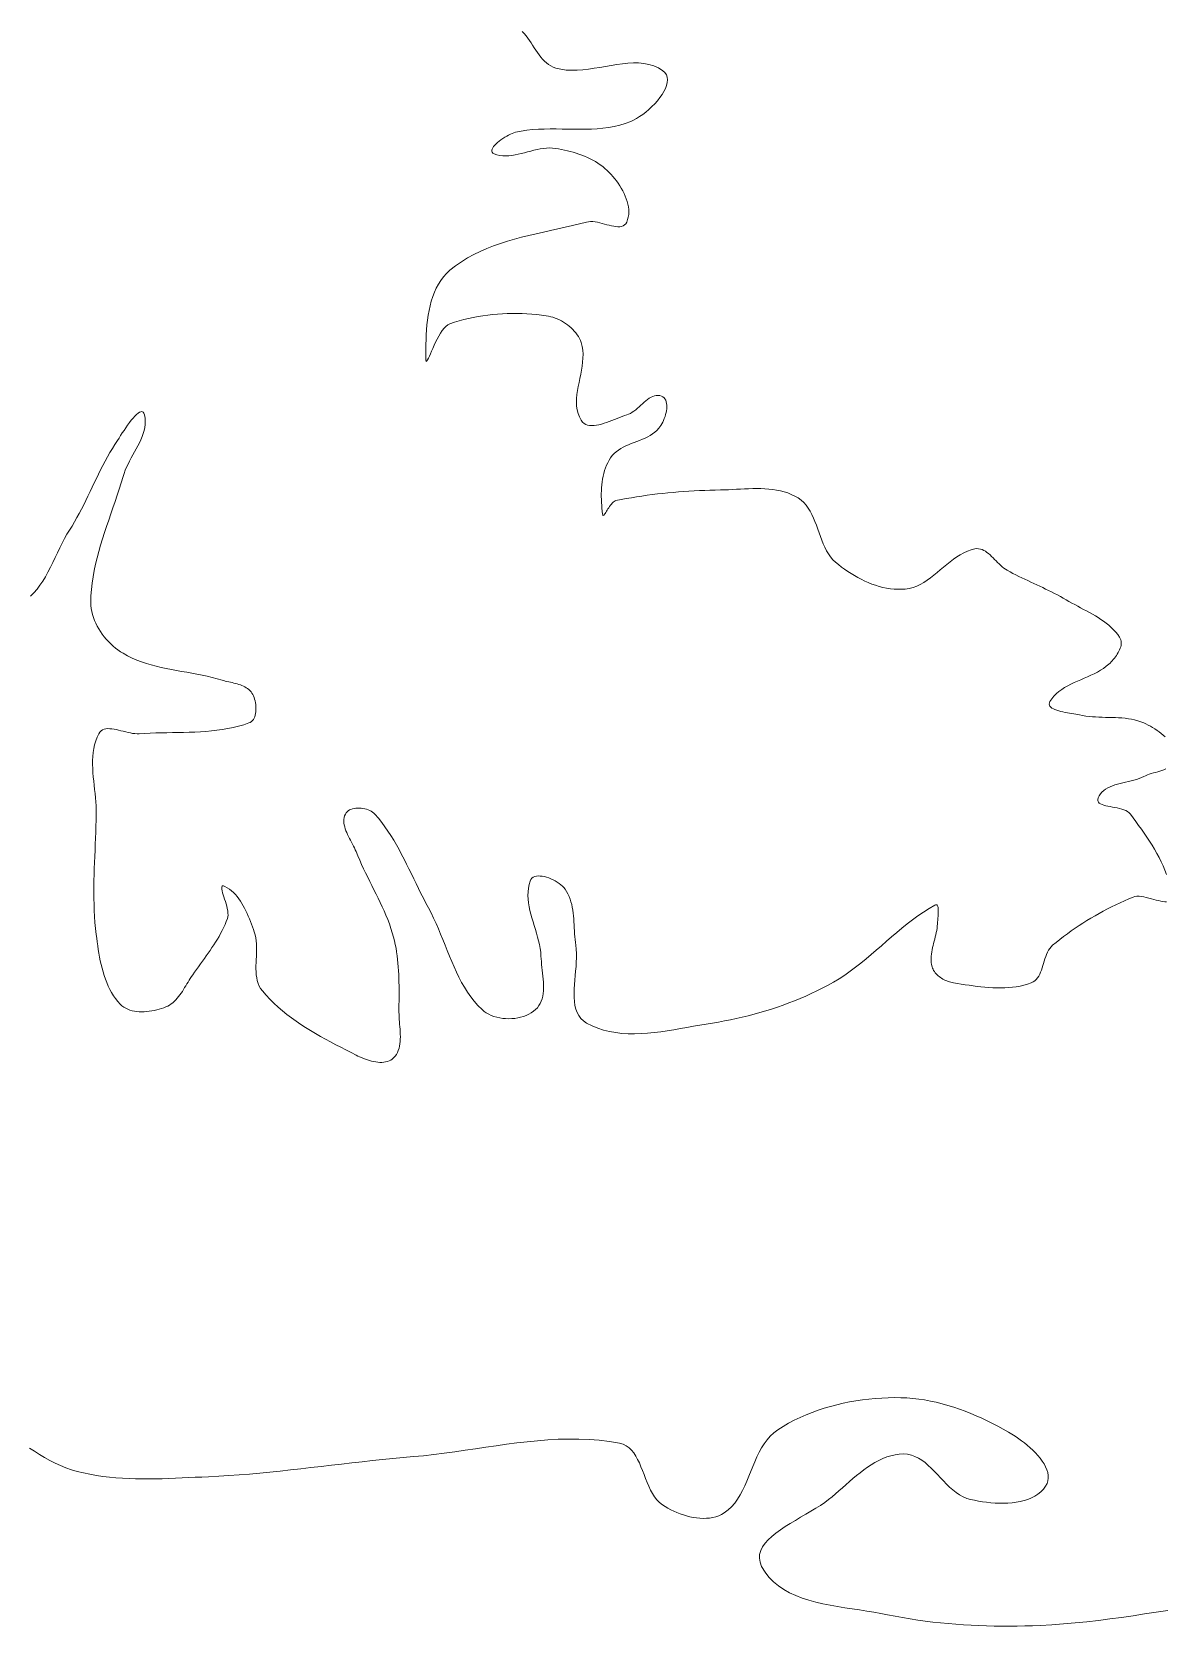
# Model space of a CAD drawing. Header units: inches. Extents: x -12 to 23, y -13.2 to 21.7.
# Drawn here: x 8.93 to 12.5, y -13.19 to -8.15 of the extents above; entities that cross this region are included whole.
import ezdxf

# ---------------------------------------------------------------- set-up
doc = ezdxf.new("R2010")
doc.units = ezdxf.units.IN
doc.header["$MEASUREMENT"] = 0
doc.layers.get('0').update_dxf_attribs({"lineweight": 0})

msp = doc.modelspace()

# ---------------------------------------------------------------- linework, layer by layer
at = {"color": 7, "linetype": 'Continuous', "lineweight": 0, "flags": 128}
for points in [[(12.5053, -10.3796), (12.4992, -10.3741), (12.4929, -10.3688), (12.4863, -10.3637), (12.4795, -10.359), (12.4726, -10.3544), (12.4655, -10.3501), (12.4585, -10.3461), (12.4514, -10.3424), (12.4444, -10.3389), (12.4375, -10.3357), (12.4281, -10.3319), (12.4185, -10.3287), (12.4087, -10.326), (12.3989, -10.3239), (12.3889, -10.3222), (12.3788, -10.3209), (12.3686, -10.3199), (12.3583, -10.3192), (12.348, -10.3187), (12.3376, -10.3183), (12.3272, -10.3181), (12.3168, -10.3179), (12.3064, -10.3176), (12.296, -10.3173), (12.2856, -10.3168), (12.2753, -10.3162), (12.265, -10.3152), (12.2548, -10.314), (12.2447, -10.3124), (12.2346, -10.3104), (12.2293, -10.3092), (12.2235, -10.3081), (12.2172, -10.307), (12.2106, -10.3059), (12.2037, -10.3047), (12.1967, -10.3034), (12.1896, -10.3021), (12.1826, -10.3007), (12.1758, -10.2991), (12.1693, -10.2974), (12.1631, -10.2956), (12.1574, -10.2935), (12.1523, -10.2913), (12.1479, -10.2888), (12.1443, -10.2861), (12.1416, -10.2831), (12.1398, -10.2798), (12.1392, -10.2762), (12.1398, -10.2723), (12.1416, -10.2681), (12.1476, -10.259), (12.1543, -10.2507), (12.1618, -10.2431), (12.1699, -10.2361), (12.1786, -10.2298), (12.1878, -10.2239), (12.1975, -10.2184), (12.2075, -10.2133), (12.2177, -10.2084), (12.2282, -10.2038), (12.2388, -10.1992), (12.2494, -10.1946), (12.2601, -10.19), (12.2706, -10.1853), (12.281, -10.1803), (12.2911, -10.1751), (12.3009, -10.1695), (12.3103, -10.1635), (12.3192, -10.1569), (12.3276, -10.1497), (12.331, -10.1465), (12.3344, -10.1431), (12.3379, -10.1394), (12.3413, -10.1355), (12.3447, -10.1314), (12.3479, -10.1272), (12.3511, -10.1228), (12.354, -10.1184), (12.3567, -10.1138), (12.3592, -10.1092), (12.3614, -10.1046), (12.3632, -10.0999), (12.3647, -10.0953), (12.3658, -10.0907), (12.3664, -10.0862), (12.3665, -10.0817), (12.3661, -10.0774), (12.3652, -10.0732), (12.3636, -10.0691), (12.3614, -10.0652), (12.3555, -10.0569), (12.349, -10.0489), (12.3421, -10.0414), (12.3349, -10.0343), (12.3272, -10.0275), (12.3193, -10.0211), (12.311, -10.0149), (12.3025, -10.009), (12.2937, -10.0033), (12.2848, -9.9978), (12.2756, -9.9924), (12.2664, -9.9872), (12.2571, -9.9822), (12.2477, -9.9771), (12.2384, -9.9722), (12.229, -9.9672), (12.2197, -9.9622), (12.2104, -9.9572), (12.2013, -9.9521), (12.1924, -9.9469), (12.1834, -9.9416), (12.1743, -9.9366), (12.1652, -9.9316), (12.156, -9.9268), (12.1467, -9.9221), (12.1374, -9.9175), (12.128, -9.913), (12.1186, -9.9086), (12.1092, -9.9041), (12.0997, -9.8998), (12.0903, -9.8954), (12.0808, -9.891), (12.0714, -9.8866), (12.062, -9.8822), (12.0526, -9.8777), (12.0433, -9.8731), (12.0339, -9.8685), (12.0247, -9.8637), (12.0155, -9.8589), (12.0064, -9.8539), (12.0011, -9.8507), (11.996, -9.847), (11.991, -9.8429), (11.9861, -9.8385), (11.9812, -9.8339), (11.9764, -9.8291), (11.9716, -9.8243), (11.9669, -9.8194), (11.9621, -9.8146), (11.9574, -9.8099), (11.9526, -9.8054), (11.9477, -9.8012), (11.9428, -9.7973), (11.9378, -9.7939), (11.9327, -9.7909), (11.9275, -9.7886), (11.9221, -9.7868), (11.9166, -9.7858), (11.9109, -9.7856), (11.905, -9.7863), (11.8927, -9.7892), (11.8809, -9.7933), (11.8694, -9.7985), (11.8582, -9.8046), (11.8474, -9.8114), (11.8367, -9.8189), (11.8262, -9.8269), (11.8159, -9.8352), (11.8057, -9.8437), (11.7955, -9.8524), (11.7852, -9.861), (11.775, -9.8693), (11.7646, -9.8774), (11.7541, -9.885), (11.7433, -9.892), (11.7324, -9.8982), (11.7211, -9.9036), (11.7095, -9.908), (11.6976, -9.9112), (11.6852, -9.9131), (11.6734, -9.9138), (11.6617, -9.9139), (11.6499, -9.9133), (11.6381, -9.912), (11.6263, -9.9102), (11.6146, -9.9077), (11.6029, -9.9047), (11.5913, -9.9012), (11.5798, -9.8972), (11.5684, -9.8927), (11.5572, -9.8877), (11.5461, -9.8824), (11.5352, -9.8767), (11.5245, -9.8706), (11.514, -9.8642), (11.5037, -9.8576), (11.4937, -9.8506), (11.484, -9.8435), (11.4745, -9.8361), (11.4654, -9.8285), (11.4569, -9.8205), (11.4494, -9.8117), (11.4426, -9.8021), (11.4366, -9.792), (11.4311, -9.7813), (11.4261, -9.7702), (11.4214, -9.7588), (11.4171, -9.7472), (11.4129, -9.7355), (11.4087, -9.7237), (11.4045, -9.712), (11.4002, -9.7004), (11.3956, -9.6892), (11.3906, -9.6783), (11.3851, -9.6678), (11.3791, -9.6579), (11.3724, -9.6486), (11.3649, -9.6401), (11.3565, -9.6324), (11.3471, -9.6257), (11.3364, -9.6195), (11.3255, -9.6143), (11.3143, -9.6098), (11.3027, -9.6061), (11.291, -9.6031), (11.279, -9.6007), (11.2668, -9.5988), (11.2544, -9.5975), (11.2418, -9.5966), (11.2292, -9.5961), (11.2165, -9.596), (11.2037, -9.5961), (11.1908, -9.5965), (11.1779, -9.597), (11.1651, -9.5976), (11.1523, -9.5983), (11.1395, -9.5989), (11.1269, -9.5995), (11.1143, -9.6), (11.1019, -9.6003), (11.0854, -9.6006), (11.0688, -9.601), (11.0522, -9.6016), (11.0356, -9.6023), (11.019, -9.6032), (11.0025, -9.6041), (10.9859, -9.6053), (10.9693, -9.6065), (10.9528, -9.6079), (10.9363, -9.6095), (10.9197, -9.6112), (10.9032, -9.6131), (10.8868, -9.6151), (10.8703, -9.6173), (10.8539, -9.6197), (10.8375, -9.6222), (10.8211, -9.625), (10.8048, -9.6278), (10.7885, -9.6309), (10.7723, -9.6341), (10.7693, -9.6351), (10.7664, -9.6368), (10.7635, -9.6391), (10.7606, -9.6419), (10.7578, -9.6452), (10.755, -9.6487), (10.7523, -9.6525), (10.7497, -9.6564), (10.7471, -9.6603), (10.7447, -9.6642), (10.7424, -9.6678), (10.7403, -9.6712), (10.7383, -9.6742), (10.7365, -9.6767), (10.7349, -9.6787), (10.7335, -9.68), (10.7322, -9.6805), (10.7312, -9.6801), (10.7305, -9.6788), (10.73, -9.6764), (10.7289, -9.6674), (10.728, -9.6583), (10.7272, -9.6492), (10.7266, -9.6399), (10.7262, -9.6306), (10.726, -9.6213), (10.726, -9.612), (10.7263, -9.6027), (10.7268, -9.5934), (10.7276, -9.5841), (10.7287, -9.5749), (10.7301, -9.5659), (10.7319, -9.5569), (10.734, -9.548), (10.7365, -9.5393), (10.7394, -9.5308), (10.7427, -9.5225), (10.7465, -9.5144), (10.7507, -9.5065), (10.7553, -9.4989), (10.7606, -9.4918), (10.7665, -9.4854), (10.773, -9.4797), (10.7801, -9.4745), (10.7876, -9.4698), (10.7954, -9.4655), (10.8036, -9.4616), (10.8121, -9.4579), (10.8207, -9.4543), (10.8295, -9.4509), (10.8382, -9.4475), (10.847, -9.4441), (10.8556, -9.4405), (10.8641, -9.4368), (10.8723, -9.4327), (10.8803, -9.4284), (10.8878, -9.4236), (10.8949, -9.4183), (10.9015, -9.4124), (10.9075, -9.4059), (10.9107, -9.4017), (10.9138, -9.397), (10.9168, -9.392), (10.9197, -9.3865), (10.9223, -9.3808), (10.9248, -9.3749), (10.927, -9.3688), (10.9288, -9.3626), (10.9304, -9.3564), (10.9316, -9.3502), (10.9324, -9.3442), (10.9327, -9.3382), (10.9326, -9.3326), (10.932, -9.3272), (10.9309, -9.3221), (10.9292, -9.3175), (10.9269, -9.3133), (10.9239, -9.3097), (10.9203, -9.3068), (10.916, -9.3044), (10.9102, -9.3026), (10.9046, -9.3019), (10.8991, -9.3021), (10.8936, -9.3033), (10.8882, -9.3053), (10.8828, -9.3079), (10.8775, -9.3112), (10.8722, -9.3149), (10.8669, -9.3191), (10.8616, -9.3235), (10.8562, -9.3282), (10.8509, -9.333), (10.8455, -9.3378), (10.8401, -9.3425), (10.8346, -9.3471), (10.8291, -9.3513), (10.8235, -9.3552), (10.8178, -9.3586), (10.812, -9.3615), (10.8061, -9.3636), (10.799, -9.3659), (10.7915, -9.3686), (10.7838, -9.3715), (10.7758, -9.3746), (10.7677, -9.3778), (10.7595, -9.3811), (10.7512, -9.3843), (10.7429, -9.3873), (10.7347, -9.3901), (10.7265, -9.3926), (10.7185, -9.3946), (10.7107, -9.3962), (10.7032, -9.3972), (10.696, -9.3975), (10.6892, -9.397), (10.6827, -9.3958), (10.6768, -9.3936), (10.6714, -9.3903), (10.6666, -9.386), (10.6624, -9.3805), (10.6567, -9.3699), (10.6525, -9.3589), (10.6497, -9.3476), (10.6481, -9.3359), (10.6476, -9.3239), (10.648, -9.3117), (10.6492, -9.2993), (10.651, -9.2867), (10.6532, -9.2739), (10.6557, -9.2611), (10.6584, -9.2482), (10.661, -9.2352), (10.6634, -9.2223), (10.6655, -9.2094), (10.6671, -9.1967), (10.6681, -9.184), (10.6683, -9.1715), (10.6675, -9.1592), (10.6656, -9.1472), (10.6624, -9.1354), (10.6599, -9.1289), (10.657, -9.1225), (10.6536, -9.1164), (10.6497, -9.1104), (10.6455, -9.1046), (10.6408, -9.099), (10.6358, -9.0937), (10.6305, -9.0886), (10.625, -9.0837), (10.6191, -9.0791), (10.613, -9.0748), (10.6067, -9.0708), (10.6002, -9.0671), (10.5936, -9.0637), (10.5869, -9.0606), (10.5801, -9.0579), (10.5732, -9.0556), (10.5663, -9.0536), (10.5594, -9.052), (10.5525, -9.0508), (10.5373, -9.0488), (10.5221, -9.0471), (10.5067, -9.0458), (10.4913, -9.0447), (10.4759, -9.0439), (10.4604, -9.0435), (10.4449, -9.0435), (10.4294, -9.0437), (10.414, -9.0444), (10.3985, -9.0453), (10.3831, -9.0467), (10.3677, -9.0484), (10.3524, -9.0505), (10.3371, -9.053), (10.322, -9.0558), (10.307, -9.0591), (10.2921, -9.0628), (10.2773, -9.0668), (10.2626, -9.0713), (10.2482, -9.0762), (10.2419, -9.0793), (10.2358, -9.0841), (10.2299, -9.0903), (10.2241, -9.0976), (10.2186, -9.1059), (10.2132, -9.1149), (10.2081, -9.1244), (10.2033, -9.1342), (10.1987, -9.1439), (10.1944, -9.1535), (10.1904, -9.1625), (10.1868, -9.171), (10.1835, -9.1785), (10.1806, -9.1848), (10.1781, -9.1898), (10.176, -9.1932), (10.1743, -9.1948), (10.1731, -9.1942), (10.1723, -9.1914), (10.1721, -9.1861), (10.1721, -9.1715), (10.1722, -9.1566), (10.1725, -9.1414), (10.1729, -9.1261), (10.1736, -9.1106), (10.1746, -9.0951), (10.176, -9.0797), (10.1777, -9.0642), (10.1799, -9.049), (10.1826, -9.0339), (10.1858, -9.0191), (10.1897, -9.0045), (10.1942, -8.9904), (10.1993, -8.9767), (10.2053, -8.9635), (10.2121, -8.9509), (10.2197, -8.9389), (10.2282, -8.9275), (10.2377, -8.9169), (10.2482, -8.9071), (10.266, -8.893), (10.2845, -8.88), (10.3037, -8.8681), (10.3235, -8.8573), (10.3438, -8.8474), (10.3647, -8.8383), (10.386, -8.8301), (10.4077, -8.8225), (10.4298, -8.8155), (10.4521, -8.8091), (10.4747, -8.8031), (10.4974, -8.7974), (10.5203, -8.7921), (10.5433, -8.7869), (10.5662, -8.7818), (10.5891, -8.7767), (10.6119, -8.7716), (10.6346, -8.7663), (10.6571, -8.7608), (10.6793, -8.755), (10.6856, -8.7538), (10.6923, -8.7533), (10.6992, -8.7536), (10.7064, -8.7544), (10.7138, -8.7557), (10.7213, -8.7573), (10.7289, -8.7592), (10.7364, -8.7612), (10.7439, -8.7633), (10.7513, -8.7652), (10.7586, -8.767), (10.7656, -8.7684), (10.7723, -8.7694), (10.7786, -8.7698), (10.7845, -8.7696), (10.79, -8.7687), (10.795, -8.7668), (10.7993, -8.764), (10.803, -8.7601), (10.8061, -8.755), (10.8091, -8.7473), (10.8112, -8.7395), (10.8124, -8.7315), (10.8129, -8.7233), (10.8126, -8.715), (10.8116, -8.7066), (10.81, -8.6982), (10.8077, -8.6897), (10.8049, -8.6813), (10.8016, -8.6729), (10.7978, -8.6646), (10.7937, -8.6564), (10.7891, -8.6483), (10.7843, -8.6404), (10.7791, -8.6328), (10.7738, -8.6253), (10.7682, -8.6182), (10.7626, -8.6113), (10.7569, -8.6048), (10.7511, -8.5986), (10.7445, -8.5921), (10.7376, -8.5859), (10.7304, -8.5801), (10.7229, -8.5746), (10.7152, -8.5693), (10.7072, -8.5644), (10.699, -8.5598), (10.6907, -8.5555), (10.6821, -8.5514), (10.6734, -8.5476), (10.6645, -8.5441), (10.6556, -8.5408), (10.6465, -8.5377), (10.6374, -8.5349), (10.6282, -8.5324), (10.6189, -8.53), (10.6097, -8.5278), (10.6005, -8.5259), (10.5912, -8.5241), (10.5821, -8.5225), (10.5724, -8.5214), (10.5626, -8.5211), (10.5528, -8.5215), (10.543, -8.5226), (10.5331, -8.5242), (10.5232, -8.5261), (10.5132, -8.5284), (10.5033, -8.5309), (10.4933, -8.5335), (10.4834, -8.5361), (10.4735, -8.5386), (10.4637, -8.5409), (10.4539, -8.5429), (10.4441, -8.5445), (10.4345, -8.5455), (10.4249, -8.546), (10.4154, -8.5457), (10.406, -8.5446), (10.3968, -8.5425), (10.3876, -8.5394), (10.3839, -8.5374), (10.3815, -8.5349), (10.3803, -8.5319), (10.3803, -8.5286), (10.3814, -8.5249), (10.3833, -8.521), (10.3862, -8.5169), (10.3897, -8.5126), (10.3939, -8.5083), (10.3987, -8.5039), (10.4039, -8.4996), (10.4095, -8.4954), (10.4154, -8.4913), (10.4214, -8.4874), (10.4274, -8.4838), (10.4335, -8.4805), (10.4394, -8.4776), (10.445, -8.4752), (10.4504, -8.4732), (10.4553, -8.4718), (10.4731, -8.4681), (10.4912, -8.4654), (10.5094, -8.4634), (10.5278, -8.4621), (10.5462, -8.4614), (10.5648, -8.4611), (10.5834, -8.4611), (10.602, -8.4614), (10.6207, -8.4617), (10.6393, -8.4621), (10.6579, -8.4622), (10.6764, -8.4622), (10.6948, -8.4617), (10.7131, -8.4607), (10.7312, -8.4592), (10.7492, -8.4569), (10.767, -8.4537), (10.7845, -8.4496), (10.8018, -8.4444), (10.8187, -8.438), (10.8278, -8.4338), (10.8372, -8.4286), (10.8469, -8.4224), (10.8567, -8.4155), (10.8665, -8.4078), (10.8762, -8.3995), (10.8855, -8.3907), (10.8945, -8.3815), (10.903, -8.372), (10.9107, -8.3623), (10.9176, -8.3526), (10.9236, -8.3428), (10.9284, -8.3331), (10.932, -8.3237), (10.9343, -8.3146), (10.935, -8.3059), (10.9341, -8.2977), (10.9314, -8.2902), (10.9268, -8.2834), (10.9202, -8.2774), (10.9061, -8.2687), (10.8913, -8.2621), (10.876, -8.2574), (10.8602, -8.2544), (10.8438, -8.2529), (10.8271, -8.2527), (10.81, -8.2536), (10.7927, -8.2553), (10.775, -8.2577), (10.7573, -8.2606), (10.7393, -8.2637), (10.7214, -8.2669), (10.7034, -8.2699), (10.6854, -8.2725), (10.6676, -8.2746), (10.6499, -8.2758), (10.6325, -8.2761), (10.6153, -8.2752), (10.5985, -8.2729), (10.5821, -8.2689), (10.574, -8.266), (10.5665, -8.2623), (10.5595, -8.2579), (10.5529, -8.2528), (10.5467, -8.2471), (10.5408, -8.2409), (10.5351, -8.2343), (10.5297, -8.2273), (10.5245, -8.22), (10.5194, -8.2125), (10.5143, -8.2048), (10.5093, -8.1971), (10.5043, -8.1894), (10.4991, -8.1818), (10.4939, -8.1744), (10.4884, -8.1672), (10.4827, -8.1603), (10.4767, -8.1537)], [(8.9254, -9.9353), (8.9358, -9.9251), (8.9456, -9.9137), (8.9548, -9.9013), (8.9635, -9.888), (8.9719, -9.874), (8.9798, -9.8595), (8.9876, -9.8445), (8.9951, -9.8292), (9.0025, -9.8138), (9.0098, -9.7985), (9.0171, -9.7833), (9.0245, -9.7684), (9.032, -9.7539), (9.0398, -9.7401), (9.0478, -9.7271), (9.056, -9.7142), (9.0639, -9.701), (9.0715, -9.6877), (9.0788, -9.6743), (9.0859, -9.6607), (9.0929, -9.6471), (9.0997, -9.6333), (9.1064, -9.6195), (9.1131, -9.6057), (9.1197, -9.5918), (9.1263, -9.578), (9.1329, -9.5641), (9.1396, -9.5503), (9.1464, -9.5366), (9.1534, -9.5229), (9.1605, -9.5094), (9.1679, -9.4959), (9.1755, -9.4826), (9.1833, -9.4695), (9.1915, -9.4566), (9.1954, -9.4506), (9.1997, -9.4439), (9.2044, -9.4366), (9.2094, -9.4287), (9.2147, -9.4206), (9.2202, -9.4123), (9.2258, -9.4039), (9.2315, -9.3957), (9.2373, -9.3878), (9.243, -9.3804), (9.2486, -9.3735), (9.2541, -9.3674), (9.2593, -9.3622), (9.2643, -9.358), (9.2689, -9.355), (9.2731, -9.3534), (9.2768, -9.3533), (9.28, -9.3549), (9.2826, -9.3583), (9.2845, -9.3636), (9.2864, -9.3736), (9.2872, -9.3834), (9.2869, -9.3933), (9.2857, -9.4031), (9.2836, -9.4128), (9.2808, -9.4225), (9.2774, -9.4322), (9.2733, -9.4418), (9.2689, -9.4514), (9.264, -9.461), (9.2589, -9.4707), (9.2536, -9.4803), (9.2483, -9.4899), (9.243, -9.4995), (9.2378, -9.5092), (9.2328, -9.5189), (9.2281, -9.5286), (9.2238, -9.5384), (9.2201, -9.5482), (9.2169, -9.558), (9.2111, -9.5777), (9.2049, -9.5974), (9.1985, -9.6171), (9.1919, -9.6367), (9.1852, -9.6563), (9.1784, -9.676), (9.1717, -9.6956), (9.165, -9.7153), (9.1584, -9.735), (9.1521, -9.7547), (9.146, -9.7745), (9.1403, -9.7943), (9.1351, -9.8141), (9.1303, -9.8341), (9.126, -9.8541), (9.1224, -9.8741), (9.1195, -9.8943), (9.1173, -9.9145), (9.1159, -9.9349), (9.1155, -9.9553), (9.1158, -9.9648), (9.1168, -9.9743), (9.1185, -9.9838), (9.1208, -9.9932), (9.1236, -10.0026), (9.1271, -10.0118), (9.131, -10.021), (9.1355, -10.0299), (9.1404, -10.0387), (9.1457, -10.0473), (9.1515, -10.0556), (9.1576, -10.0637), (9.1641, -10.0715), (9.171, -10.079), (9.1781, -10.0861), (9.1854, -10.0929), (9.193, -10.0993), (9.2008, -10.1053), (9.2088, -10.1109), (9.2169, -10.1159), (9.231, -10.1238), (9.2454, -10.1308), (9.2602, -10.1371), (9.2752, -10.1428), (9.2905, -10.1479), (9.3059, -10.1524), (9.3216, -10.1565), (9.3374, -10.1603), (9.3534, -10.1637), (9.3694, -10.1669), (9.3856, -10.1699), (9.4018, -10.1728), (9.418, -10.1756), (9.4342, -10.1785), (9.4503, -10.1815), (9.4664, -10.1847), (9.4824, -10.1881), (9.4983, -10.1918), (9.5141, -10.1959), (9.5297, -10.2005), (9.5346, -10.2019), (9.5397, -10.2033), (9.545, -10.2046), (9.5503, -10.2058), (9.5556, -10.2071), (9.561, -10.2083), (9.5663, -10.2096), (9.5717, -10.211), (9.5769, -10.2124), (9.5821, -10.214), (9.5872, -10.2157), (9.5922, -10.2175), (9.597, -10.2196), (9.6016, -10.2219), (9.6059, -10.2244), (9.6101, -10.2272), (9.614, -10.2303), (9.6175, -10.2337), (9.6208, -10.2375), (9.6237, -10.2417), (9.6261, -10.2459), (9.6283, -10.2505), (9.6302, -10.2555), (9.632, -10.2607), (9.6334, -10.2661), (9.6346, -10.2718), (9.6355, -10.2775), (9.6361, -10.2832), (9.6364, -10.289), (9.6363, -10.2947), (9.6359, -10.3003), (9.6352, -10.3057), (9.634, -10.3109), (9.6325, -10.3158), (9.6305, -10.3203), (9.6282, -10.3244), (9.6254, -10.3281), (9.6221, -10.3312), (9.6184, -10.3338), (9.6142, -10.3357), (9.6142, -10.3357), (9.6142, -10.3357), (9.6142, -10.3357), (9.6142, -10.3357), (9.5977, -10.3412), (9.5811, -10.346), (9.5643, -10.35), (9.5473, -10.3535), (9.5302, -10.3564), (9.513, -10.3587), (9.4957, -10.3607), (9.4783, -10.3622), (9.4609, -10.3633), (9.4433, -10.3642), (9.4258, -10.3649), (9.4082, -10.3653), (9.3905, -10.3657), (9.3729, -10.366), (9.3552, -10.3663), (9.3376, -10.3666), (9.32, -10.367), (9.3025, -10.3676), (9.285, -10.3684), (9.2676, -10.3695), (9.2611, -10.3697), (9.2544, -10.3692), (9.2473, -10.3684), (9.2401, -10.3671), (9.2328, -10.3655), (9.2254, -10.3638), (9.2179, -10.362), (9.2105, -10.3601), (9.2031, -10.3583), (9.1959, -10.3567), (9.1888, -10.3553), (9.1819, -10.3543), (9.1753, -10.3537), (9.169, -10.3536), (9.1631, -10.3542), (9.1576, -10.3555), (9.1526, -10.3576), (9.1481, -10.3605), (9.1441, -10.3645), (9.1408, -10.3695), (9.1354, -10.3809), (9.1309, -10.3925), (9.1274, -10.4043), (9.1248, -10.4164), (9.1229, -10.4287), (9.1217, -10.4412), (9.121, -10.4539), (9.121, -10.4667), (9.1213, -10.4796), (9.1221, -10.4926), (9.1231, -10.5057), (9.1244, -10.5188), (9.1257, -10.532), (9.1272, -10.5451), (9.1286, -10.5583), (9.1299, -10.5714), (9.131, -10.5845), (9.1318, -10.5975), (9.1323, -10.6104), (9.1324, -10.6231), (9.132, -10.6421), (9.1315, -10.6612), (9.1309, -10.6802), (9.1302, -10.6993), (9.1294, -10.7183), (9.1286, -10.7374), (9.1278, -10.7565), (9.127, -10.7756), (9.1263, -10.7946), (9.1258, -10.8137), (9.1253, -10.8327), (9.125, -10.8518), (9.1249, -10.8708), (9.125, -10.8898), (9.1254, -10.9088), (9.1261, -10.9278), (9.1271, -10.9468), (9.1284, -10.9657), (9.1302, -10.9846), (9.1324, -11.0035), (9.1339, -11.0151), (9.1354, -11.0268), (9.1371, -11.0387), (9.1389, -11.0505), (9.1408, -11.0624), (9.1429, -11.0743), (9.1453, -11.0862), (9.1479, -11.098), (9.1507, -11.1097), (9.1539, -11.1213), (9.1574, -11.1327), (9.1612, -11.1439), (9.1655, -11.155), (9.1701, -11.1657), (9.1752, -11.1762), (9.1808, -11.1864), (9.1869, -11.1962), (9.1935, -11.2056), (9.2007, -11.2147), (9.2084, -11.2233), (9.2137, -11.2281), (9.2194, -11.2324), (9.2254, -11.2361), (9.2319, -11.2392), (9.2387, -11.2417), (9.2458, -11.2438), (9.2531, -11.2453), (9.2606, -11.2464), (9.2683, -11.247), (9.2761, -11.2473), (9.284, -11.2471), (9.2919, -11.2465), (9.2999, -11.2456), (9.3078, -11.2444), (9.3156, -11.2429), (9.3233, -11.2411), (9.3309, -11.2391), (9.3382, -11.2368), (9.3453, -11.2344), (9.3521, -11.2317), (9.3581, -11.229), (9.3637, -11.2258), (9.3691, -11.2222), (9.3742, -11.2183), (9.379, -11.214), (9.3836, -11.2093), (9.388, -11.2044), (9.3923, -11.1993), (9.3963, -11.1939), (9.4003, -11.1883), (9.4041, -11.1826), (9.4078, -11.1768), (9.4114, -11.1709), (9.415, -11.165), (9.4186, -11.159), (9.4221, -11.1531), (9.4257, -11.1472), (9.4293, -11.1415), (9.4329, -11.1358), (9.4367, -11.1303), (9.4427, -11.1217), (9.4488, -11.1132), (9.4549, -11.1047), (9.4611, -11.0962), (9.4673, -11.0877), (9.4735, -11.0791), (9.4796, -11.0706), (9.4857, -11.062), (9.4917, -11.0533), (9.4976, -11.0447), (9.5034, -11.0359), (9.5091, -11.0271), (9.5146, -11.0182), (9.5199, -11.0092), (9.525, -11.0001), (9.5298, -10.9909), (9.5344, -10.9816), (9.5388, -10.9721), (9.5428, -10.9625), (9.5466, -10.9528), (9.5479, -10.9476), (9.5483, -10.9418), (9.5481, -10.9354), (9.5472, -10.9285), (9.5459, -10.9213), (9.5441, -10.9139), (9.5421, -10.9064), (9.5399, -10.8989), (9.5376, -10.8916), (9.5353, -10.8844), (9.5332, -10.8776), (9.5313, -10.8713), (9.5298, -10.8656), (9.5287, -10.8605), (9.5283, -10.8563), (9.5284, -10.853), (9.5294, -10.8507), (9.5313, -10.8496), (9.5341, -10.8498), (9.5381, -10.8513), (9.5456, -10.8555), (9.5526, -10.8601), (9.5592, -10.8653), (9.5655, -10.8709), (9.5715, -10.877), (9.5771, -10.8835), (9.5823, -10.8903), (9.5873, -10.8975), (9.592, -10.9049), (9.5965, -10.9126), (9.6007, -10.9205), (9.6047, -10.9286), (9.6085, -10.9368), (9.6122, -10.9451), (9.6156, -10.9535), (9.6189, -10.9619), (9.6221, -10.9703), (9.6252, -10.9787), (9.6282, -10.9869), (9.6311, -10.995), (9.6339, -11.004), (9.6359, -11.0133), (9.6372, -11.0227), (9.638, -11.0324), (9.6384, -11.0422), (9.6384, -11.0521), (9.6381, -11.062), (9.6377, -11.0721), (9.6372, -11.0821), (9.6368, -11.092), (9.6365, -11.1019), (9.6364, -11.1117), (9.6367, -11.1213), (9.6374, -11.1307), (9.6387, -11.1399), (9.6405, -11.1488), (9.6432, -11.1574), (9.6466, -11.1657), (9.651, -11.1736), (9.6565, -11.181), (9.6681, -11.1946), (9.6804, -11.2076), (9.6931, -11.2202), (9.7062, -11.2323), (9.7198, -11.244), (9.7338, -11.2552), (9.7482, -11.2661), (9.7628, -11.2766), (9.7778, -11.2868), (9.793, -11.2966), (9.8084, -11.3062), (9.8241, -11.3156), (9.8399, -11.3246), (9.8558, -11.3335), (9.8719, -11.3422), (9.8879, -11.3508), (9.9041, -11.3592), (9.9202, -11.3675), (9.9363, -11.3757), (9.9523, -11.3839), (9.9577, -11.3866), (9.9634, -11.3892), (9.9693, -11.3918), (9.9755, -11.3944), (9.9817, -11.3967), (9.9881, -11.3989), (9.9946, -11.4009), (10.0011, -11.4027), (10.0077, -11.4042), (10.0142, -11.4053), (10.0207, -11.4062), (10.0271, -11.4066), (10.0333, -11.4067), (10.0394, -11.4062), (10.0453, -11.4053), (10.051, -11.4039), (10.0564, -11.402), (10.0615, -11.3994), (10.0663, -11.3962), (10.0707, -11.3923), (10.0754, -11.387), (10.0794, -11.3813), (10.0828, -11.3753), (10.0855, -11.3689), (10.0877, -11.3623), (10.0893, -11.3554), (10.0905, -11.3482), (10.0913, -11.3409), (10.0918, -11.3334), (10.0919, -11.3258), (10.0918, -11.318), (10.0914, -11.3102), (10.0909, -11.3024), (10.0904, -11.2945), (10.0897, -11.2866), (10.0891, -11.2788), (10.0885, -11.2711), (10.088, -11.2635), (10.0877, -11.256), (10.0876, -11.2486), (10.0876, -11.2368), (10.0876, -11.2249), (10.0877, -11.2129), (10.0878, -11.201), (10.0878, -11.189), (10.0878, -11.1771), (10.0877, -11.1651), (10.0875, -11.1532), (10.0872, -11.1412), (10.0867, -11.1293), (10.0862, -11.1174), (10.0854, -11.1055), (10.0845, -11.0937), (10.0833, -11.0818), (10.0819, -11.0701), (10.0802, -11.0583), (10.0783, -11.0466), (10.0761, -11.035), (10.0735, -11.0235), (10.0707, -11.012), (10.0666, -10.9978), (10.0621, -10.9837), (10.0573, -10.9699), (10.052, -10.9561), (10.0465, -10.9425), (10.0407, -10.9289), (10.0346, -10.9154), (10.0284, -10.9021), (10.022, -10.8887), (10.0154, -10.8754), (10.0088, -10.8621), (10.0022, -10.8489), (9.9955, -10.8356), (9.9889, -10.8223), (9.9824, -10.809), (9.976, -10.7957), (9.9697, -10.7822), (9.9637, -10.7687), (9.9578, -10.7551), (9.9523, -10.7415), (9.9499, -10.7357), (9.9472, -10.7299), (9.9443, -10.724), (9.9413, -10.718), (9.9381, -10.712), (9.9349, -10.706), (9.9318, -10.6999), (9.9287, -10.6939), (9.9257, -10.6878), (9.9229, -10.6817), (9.9204, -10.6757), (9.9182, -10.6696), (9.9163, -10.6636), (9.9149, -10.6576), (9.9139, -10.6517), (9.9135, -10.6458), (9.9137, -10.64), (9.9146, -10.6343), (9.9162, -10.6287), (9.9185, -10.6231), (9.9209, -10.6192), (9.9239, -10.6158), (9.9275, -10.6128), (9.9315, -10.6102), (9.936, -10.6082), (9.9408, -10.6065), (9.9459, -10.6053), (9.9513, -10.6045), (9.9568, -10.604), (9.9625, -10.604), (9.9682, -10.6044), (9.9739, -10.6051), (9.9795, -10.6062), (9.985, -10.6076), (9.9902, -10.6094), (9.9952, -10.6115), (9.9999, -10.614), (10.0043, -10.6167), (10.0081, -10.6198), (10.0115, -10.6231), (10.0225, -10.6361), (10.033, -10.6494), (10.0431, -10.663), (10.0527, -10.677), (10.062, -10.6912), (10.0709, -10.7057), (10.0795, -10.7204), (10.0878, -10.7353), (10.0959, -10.7504), (10.1038, -10.7656), (10.1115, -10.7809), (10.1191, -10.7963), (10.1267, -10.8117), (10.1342, -10.8272), (10.1417, -10.8427), (10.1492, -10.8581), (10.1568, -10.8735), (10.1646, -10.8888), (10.1725, -10.9039), (10.1805, -10.919), (10.189, -10.9351), (10.197, -10.9515), (10.2047, -10.9682), (10.212, -10.9851), (10.2191, -11.0022), (10.2261, -11.0194), (10.233, -11.0366), (10.2399, -11.0539), (10.2469, -11.0711), (10.254, -11.0881), (10.2613, -11.105), (10.2689, -11.1217), (10.2769, -11.1381), (10.2854, -11.1541), (10.2944, -11.1698), (10.3039, -11.185), (10.3141, -11.1997), (10.3251, -11.2138), (10.3369, -11.2273), (10.3496, -11.2402), (10.3561, -11.2457), (10.3631, -11.2506), (10.3708, -11.255), (10.3789, -11.2587), (10.3874, -11.2619), (10.3963, -11.2645), (10.4054, -11.2665), (10.4148, -11.2679), (10.4242, -11.2687), (10.4338, -11.269), (10.4434, -11.2686), (10.4529, -11.2677), (10.4623, -11.2663), (10.4715, -11.2642), (10.4804, -11.2616), (10.489, -11.2585), (10.4972, -11.2547), (10.5049, -11.2504), (10.5121, -11.2456), (10.5187, -11.2402), (10.5245, -11.2342), (10.5294, -11.2277), (10.5334, -11.2208), (10.5367, -11.2134), (10.5393, -11.2057), (10.5412, -11.1976), (10.5426, -11.1892), (10.5434, -11.1805), (10.5438, -11.1716), (10.5437, -11.1626), (10.5433, -11.1534), (10.5427, -11.1441), (10.5419, -11.1348), (10.5409, -11.1254), (10.5398, -11.1161), (10.5387, -11.1068), (10.5377, -11.0976), (10.5368, -11.0886), (10.5361, -11.0797), (10.5356, -11.0711), (10.5347, -11.0592), (10.5331, -11.0472), (10.5309, -11.0352), (10.5282, -11.0231), (10.5251, -11.0111), (10.5217, -10.9991), (10.5181, -10.987), (10.5145, -10.975), (10.5108, -10.963), (10.5073, -10.951), (10.504, -10.9391), (10.501, -10.9272), (10.4985, -10.9154), (10.4965, -10.9036), (10.4952, -10.8919), (10.4946, -10.8802), (10.4948, -10.8686), (10.4961, -10.8571), (10.4983, -10.8457), (10.5018, -10.8344), (10.5041, -10.8296), (10.5073, -10.8257), (10.5113, -10.8227), (10.516, -10.8206), (10.5212, -10.8192), (10.527, -10.8185), (10.5332, -10.8186), (10.5397, -10.8193), (10.5464, -10.8205), (10.5533, -10.8224), (10.5603, -10.8247), (10.5672, -10.8274), (10.5741, -10.8306), (10.5807, -10.8341), (10.5871, -10.8379), (10.5931, -10.842), (10.5986, -10.8463), (10.6036, -10.8507), (10.608, -10.8552), (10.6116, -10.8598), (10.6165, -10.8673), (10.6208, -10.8751), (10.6245, -10.8832), (10.6276, -10.8914), (10.6303, -10.8999), (10.6325, -10.9086), (10.6343, -10.9174), (10.6358, -10.9264), (10.6371, -10.9355), (10.638, -10.9447), (10.6388, -10.954), (10.6395, -10.9633), (10.64, -10.9727), (10.6405, -10.982), (10.6411, -10.9914), (10.6416, -11.0007), (10.6423, -11.01), (10.6431, -11.0192), (10.6442, -11.0283), (10.6455, -11.0373), (10.647, -11.0498), (10.6476, -11.0629), (10.6476, -11.0763), (10.6471, -11.0902), (10.6462, -11.1042), (10.645, -11.1185), (10.6436, -11.1328), (10.6423, -11.147), (10.6412, -11.1612), (10.6404, -11.1751), (10.64, -11.1888), (10.6401, -11.202), (10.641, -11.2148), (10.6428, -11.2269), (10.6456, -11.2384), (10.6495, -11.2491), (10.6547, -11.259), (10.6613, -11.2679), (10.6694, -11.2757), (10.6793, -11.2825), (10.6968, -11.2915), (10.7148, -11.2989), (10.7333, -11.3049), (10.7522, -11.3095), (10.7715, -11.3129), (10.7911, -11.3152), (10.811, -11.3164), (10.8312, -11.3166), (10.8515, -11.316), (10.872, -11.3146), (10.8926, -11.3126), (10.9133, -11.3101), (10.9341, -11.3071), (10.9548, -11.3038), (10.9755, -11.3002), (10.996, -11.2966), (11.0165, -11.2928), (11.0367, -11.2892), (11.0568, -11.2857), (11.0766, -11.2825), (11.0954, -11.2794), (11.1143, -11.276), (11.1331, -11.2723), (11.1519, -11.2684), (11.1706, -11.2641), (11.1893, -11.2595), (11.2079, -11.2547), (11.2265, -11.2495), (11.2449, -11.2441), (11.2633, -11.2383), (11.2816, -11.2323), (11.2997, -11.2259), (11.3178, -11.2192), (11.3357, -11.2123), (11.3535, -11.205), (11.3711, -11.1975), (11.3886, -11.1896), (11.4059, -11.1814), (11.4231, -11.1729), (11.44, -11.1641), (11.4585, -11.1538), (11.4764, -11.1428), (11.494, -11.1312), (11.5112, -11.119), (11.5281, -11.1063), (11.5447, -11.0933), (11.5612, -11.0799), (11.5774, -11.0662), (11.5936, -11.0524), (11.6097, -11.0384), (11.6258, -11.0245), (11.6419, -11.0106), (11.6581, -10.9968), (11.6745, -10.9832), (11.691, -10.9699), (11.7078, -10.957), (11.7248, -10.9445), (11.7422, -10.9326), (11.76, -10.9212), (11.7782, -10.9105), (11.7806, -10.9095), (11.7826, -10.9093), (11.7844, -10.9098), (11.7858, -10.911), (11.7869, -10.9129), (11.7878, -10.9152), (11.7885, -10.9181), (11.7889, -10.9214), (11.7891, -10.925), (11.7892, -10.929), (11.7892, -10.9331), (11.789, -10.9375), (11.7888, -10.9419), (11.7885, -10.9463), (11.7881, -10.9507), (11.7877, -10.955), (11.7874, -10.9591), (11.7871, -10.9629), (11.7868, -10.9665), (11.7866, -10.9697), (11.7861, -10.9765), (11.7853, -10.9833), (11.7843, -10.9901), (11.783, -10.997), (11.7815, -11.0038), (11.7798, -11.0106), (11.7781, -11.0175), (11.7764, -11.0243), (11.7746, -11.0311), (11.7729, -11.0379), (11.7714, -11.0447), (11.7699, -11.0515), (11.7687, -11.0582), (11.7677, -11.065), (11.767, -11.0717), (11.7667, -11.0784), (11.7667, -11.0851), (11.7672, -11.0917), (11.7682, -11.0983), (11.7697, -11.1049), (11.771, -11.109), (11.7727, -11.1128), (11.7746, -11.1166), (11.7769, -11.1202), (11.7795, -11.1237), (11.7823, -11.127), (11.7854, -11.1302), (11.7887, -11.1332), (11.7922, -11.1361), (11.7959, -11.1388), (11.7997, -11.1413), (11.8037, -11.1437), (11.8077, -11.1459), (11.8119, -11.1478), (11.8161, -11.1497), (11.8203, -11.1513), (11.8246, -11.1527), (11.8289, -11.1539), (11.8331, -11.1549), (11.8373, -11.1557), (11.8495, -11.1576), (11.8617, -11.1596), (11.8741, -11.1616), (11.8865, -11.1635), (11.8989, -11.1652), (11.9114, -11.1669), (11.9239, -11.1684), (11.9365, -11.1696), (11.949, -11.1707), (11.9615, -11.1714), (11.974, -11.1718), (11.9864, -11.1719), (11.9988, -11.1716), (12.0111, -11.1709), (12.0233, -11.1697), (12.0354, -11.168), (12.0474, -11.1658), (12.0592, -11.163), (12.0709, -11.1597), (12.0825, -11.1557), (12.0885, -11.1528), (12.0938, -11.1492), (12.0984, -11.1449), (12.1025, -11.14), (12.1061, -11.1345), (12.1093, -11.1285), (12.1121, -11.1222), (12.1146, -11.1155), (12.117, -11.1085), (12.1192, -11.1014), (12.1213, -11.0942), (12.1235, -11.087), (12.1258, -11.0798), (12.1282, -11.0727), (12.1308, -11.0659), (12.1338, -11.0593), (12.1371, -11.0531), (12.1409, -11.0473), (12.1452, -11.042), (12.1501, -11.0373), (12.1615, -11.0279), (12.1731, -11.0186), (12.1848, -11.0096), (12.1967, -11.0007), (12.2087, -10.992), (12.2209, -10.9835), (12.2332, -10.9752), (12.2457, -10.9671), (12.2582, -10.9591), (12.271, -10.9514), (12.2838, -10.9439), (12.2967, -10.9366), (12.3098, -10.9294), (12.3229, -10.9225), (12.3362, -10.9157), (12.3495, -10.9092), (12.3629, -10.9029), (12.3765, -10.8968), (12.39, -10.8909), (12.4037, -10.8852), (12.4095, -10.8834), (12.4159, -10.8826), (12.4228, -10.8826), (12.4301, -10.8832), (12.4378, -10.8844), (12.4456, -10.886), (12.4535, -10.888), (12.4615, -10.8901), (12.4693, -10.8922), (12.477, -10.8943), (12.4844, -10.8963), (12.4914, -10.8979), (12.498, -10.8991), (12.5039, -10.8997), (12.5092, -10.8997)], [(12.5089, -10.8143), (12.5041, -10.8006), (12.4986, -10.787), (12.4925, -10.7736), (12.4859, -10.7603), (12.4789, -10.7472), (12.4715, -10.7342), (12.4637, -10.7213), (12.4556, -10.7086), (12.4473, -10.696), (12.4387, -10.6835), (12.4301, -10.6712), (12.4214, -10.659), (12.4126, -10.6469), (12.4039, -10.6349), (12.3952, -10.6231), (12.3914, -10.6189), (12.3866, -10.6152), (12.3811, -10.6121), (12.3749, -10.6095), (12.3682, -10.6073), (12.3611, -10.6054), (12.3537, -10.6038), (12.3462, -10.6023), (12.3388, -10.601), (12.3314, -10.5997), (12.3243, -10.5983), (12.3176, -10.5968), (12.3114, -10.5952), (12.3059, -10.5933), (12.3012, -10.591), (12.2973, -10.5884), (12.2946, -10.5853), (12.2929, -10.5816), (12.2927, -10.5774), (12.2938, -10.5724), (12.2969, -10.5653), (12.3009, -10.559), (12.3056, -10.5535), (12.3111, -10.5486), (12.3172, -10.5442), (12.3238, -10.5404), (12.331, -10.537), (12.3385, -10.5341), (12.3465, -10.5314), (12.3547, -10.529), (12.3631, -10.5268), (12.3717, -10.5247), (12.3804, -10.5227), (12.3891, -10.5207), (12.3977, -10.5186), (12.4062, -10.5164), (12.4145, -10.5139), (12.4225, -10.5112), (12.4302, -10.5082), (12.4375, -10.5048), (12.4429, -10.5022), (12.4488, -10.4998), (12.455, -10.4976), (12.4614, -10.4955), (12.468, -10.4934), (12.4747, -10.4915), (12.4815, -10.4895), (12.4882, -10.4874), (12.4948, -10.4853), (12.5013, -10.4831), (12.5074, -10.4807)]]:
    msp.add_lwpolyline(points, dxfattribs=at)
at = {"color": 7, "linetype": 'Continuous', "lineweight": 0}
msp.add_lwpolyline([(12.5131, -13.1363), (12.4766, -13.1418), (12.4402, -13.1473), (12.4037, -13.1527), (12.3672, -13.1579), (12.3307, -13.1629), (12.2942, -13.1675), (12.2577, -13.1718), (12.2211, -13.1756), (12.1844, -13.1788), (12.1477, -13.1814), (12.111, -13.1833), (12.0869, -13.1842), (12.0627, -13.1849), (12.0385, -13.1854), (12.0142, -13.1856), (11.99, -13.1856), (11.9658, -13.1853), (11.9415, -13.1847), (11.9173, -13.1839), (11.893, -13.1828), (11.8688, -13.1814), (11.8447, -13.1797), (11.8205, -13.1777), (11.7964, -13.1754), (11.7723, -13.1728), (11.7483, -13.1698), (11.7243, -13.1665), (11.7004, -13.1628), (11.6766, -13.1587), (11.6529, -13.1543), (11.6292, -13.1495), (11.608, -13.1453), (11.5861, -13.1415), (11.5636, -13.138), (11.5408, -13.1345), (11.5177, -13.1311), (11.4944, -13.1276), (11.4711, -13.1238), (11.448, -13.1196), (11.4252, -13.115), (11.4027, -13.1098), (11.3809, -13.1038), (11.3597, -13.097), (11.3393, -13.0892), (11.32, -13.0804), (11.3017, -13.0703), (11.2847, -13.0588), (11.2691, -13.046), (11.255, -13.0315), (11.2425, -13.0153), (11.2319, -12.9974), (11.2267, -12.9843), (11.2247, -12.9716), (11.2255, -12.9592), (11.2289, -12.9473), (11.2348, -12.9356), (11.2428, -12.9243), (11.2526, -12.9133), (11.2642, -12.9025), (11.2771, -12.892), (11.2913, -12.8816), (11.3063, -12.8715), (11.322, -12.8616), (11.3382, -12.8518), (11.3546, -12.8422), (11.3709, -12.8327), (11.3869, -12.8233), (11.4024, -12.8139), (11.4171, -12.8046), (11.4308, -12.7953), (11.4432, -12.786), (11.4541, -12.7772), (11.4649, -12.7681), (11.4758, -12.7587), (11.4867, -12.7491), (11.4977, -12.7394), (11.5088, -12.7297), (11.5199, -12.7201), (11.5312, -12.7107), (11.5426, -12.7015), (11.5541, -12.6927), (11.5657, -12.6843), (11.5775, -12.6764), (11.5895, -12.6691), (11.6017, -12.6625), (11.6142, -12.6567), (11.6268, -12.6518), (11.6397, -12.6478), (11.6528, -12.6448), (11.6662, -12.643), (11.6799, -12.6423), (11.6924, -12.6432), (11.7043, -12.6458), (11.7157, -12.65), (11.7266, -12.6555), (11.7372, -12.6621), (11.7474, -12.6698), (11.7574, -12.6783), (11.7672, -12.6875), (11.7768, -12.6972), (11.7863, -12.7071), (11.7959, -12.7172), (11.8055, -12.7273), (11.8152, -12.7372), (11.825, -12.7467), (11.8351, -12.7556), (11.8455, -12.7639), (11.8563, -12.7712), (11.8674, -12.7774), (11.8791, -12.7824), (11.8912, -12.786), (11.9032, -12.7886), (11.9156, -12.791), (11.9285, -12.793), (11.9416, -12.7948), (11.9549, -12.7963), (11.9684, -12.7973), (11.982, -12.7979), (11.9955, -12.798), (12.0089, -12.7976), (12.0222, -12.7965), (12.0352, -12.7949), (12.0479, -12.7926), (12.0602, -12.7895), (12.072, -12.7857), (12.0832, -12.781), (12.0937, -12.7755), (12.1036, -12.769), (12.1126, -12.7616), (12.1207, -12.7532), (12.1279, -12.7438), (12.1323, -12.7357), (12.1351, -12.7274), (12.1363, -12.7188), (12.136, -12.71), (12.1345, -12.7011), (12.1317, -12.6921), (12.1278, -12.683), (12.1229, -12.674), (12.1172, -12.665), (12.1106, -12.6561), (12.1034, -12.6473), (12.0956, -12.6388), (12.0874, -12.6305), (12.0788, -12.6225), (12.0701, -12.6148), (12.0611, -12.6075), (12.0522, -12.6006), (12.0434, -12.5943), (12.0348, -12.5884), (12.0265, -12.5832), (12.0104, -12.5735), (11.994, -12.5641), (11.9775, -12.555), (11.9606, -12.5461), (11.9436, -12.5376), (11.9264, -12.5295), (11.909, -12.5216), (11.8914, -12.5142), (11.8737, -12.5072), (11.8558, -12.5007), (11.8378, -12.4946), (11.8196, -12.489), (11.8014, -12.4839), (11.783, -12.4793), (11.7646, -12.4754), (11.746, -12.472), (11.7275, -12.4692), (11.7088, -12.4671), (11.6901, -12.4656), (11.6714, -12.4648), (11.6513, -12.4646), (11.631, -12.4649), (11.6107, -12.4658), (11.5904, -12.4672), (11.57, -12.4691), (11.5496, -12.4716), (11.5293, -12.4746), (11.509, -12.4782), (11.4889, -12.4823), (11.4689, -12.487), (11.449, -12.4922), (11.4294, -12.4981), (11.41, -12.5045), (11.3908, -12.5115), (11.3719, -12.5191), (11.3533, -12.5273), (11.335, -12.5361), (11.3171, -12.5456), (11.2997, -12.5556), (11.2826, -12.5663), (11.2702, -12.5754), (11.2591, -12.5859), (11.249, -12.5974), (11.2399, -12.6099), (11.2317, -12.6232), (11.2241, -12.6372), (11.2171, -12.6517), (11.2106, -12.6667), (11.2043, -12.6819), (11.1919, -12.7127), (11.1856, -12.7279), (11.179, -12.7429), (11.172, -12.7574), (11.1645, -12.7714), (11.1562, -12.7847), (11.1471, -12.7972), (11.1371, -12.8087), (11.1259, -12.8191), (11.1135, -12.8283), (11.1051, -12.8332), (11.0963, -12.8372), (11.087, -12.8404), (11.0775, -12.8428), (11.0677, -12.8445), (11.0577, -12.8454), (11.0475, -12.8456), (11.0371, -12.8452), (11.0267, -12.8442), (11.0162, -12.8426), (11.0057, -12.8404), (10.9953, -12.8378), (10.9849, -12.8347), (10.9747, -12.8311), (10.9647, -12.8272), (10.955, -12.8229), (10.9455, -12.8183), (10.9363, -12.8134), (10.9275, -12.8083), (10.9191, -12.8029), (10.9098, -12.7957), (10.9015, -12.7873), (10.894, -12.7778), (10.8873, -12.7673), (10.8812, -12.7562), (10.8756, -12.7445), (10.8704, -12.7323), (10.8655, -12.7199), (10.8607, -12.7074), (10.8559, -12.6949), (10.8511, -12.6827), (10.846, -12.6708), (10.8407, -12.6595), (10.8349, -12.6489), (10.8285, -12.6391), (10.8214, -12.6303), (10.8135, -12.6227), (10.8047, -12.6164), (10.7949, -12.6117), (10.7839, -12.6085), (10.7518, -12.6031), (10.7196, -12.5992), (10.6874, -12.5966), (10.655, -12.5954), (10.6226, -12.5952), (10.5901, -12.5961), (10.5576, -12.5979), (10.525, -12.6005), (10.4923, -12.6037), (10.4597, -12.6075), (10.427, -12.6118), (10.3942, -12.6164), (10.3615, -12.6212), (10.3288, -12.6261), (10.2961, -12.6309), (10.2634, -12.6356), (10.2307, -12.6401), (10.1981, -12.6442), (10.1655, -12.6478), (10.133, -12.6508), (10.1006, -12.6536), (10.0683, -12.6566), (10.0359, -12.6598), (10.0036, -12.6632), (9.9713, -12.6668), (9.939, -12.6704), (9.9067, -12.6742), (9.8744, -12.678), (9.8421, -12.6818), (9.8099, -12.6855), (9.7776, -12.6892), (9.7453, -12.6928), (9.713, -12.6963), (9.6806, -12.6996), (9.6483, -12.7028), (9.616, -12.7056), (9.5836, -12.7083), (9.5512, -12.7106), (9.5188, -12.7126), (9.4863, -12.7142), (9.4656, -12.7151), (9.4448, -12.7161), (9.424, -12.7171), (9.4031, -12.7181), (9.3822, -12.719), (9.3613, -12.7198), (9.3403, -12.7205), (9.3194, -12.7209), (9.2985, -12.7211), (9.2776, -12.7211), (9.2567, -12.7208), (9.2359, -12.7201), (9.2152, -12.719), (9.1945, -12.7175), (9.1738, -12.7155), (9.1533, -12.713), (9.1328, -12.71), (9.1125, -12.7064), (9.0923, -12.7022), (9.0721, -12.6973), (9.0542, -12.692), (9.0367, -12.6858), (9.0195, -12.6788), (9.0027, -12.671), (8.9861, -12.6625), (8.9697, -12.6534), (8.9535, -12.6439), (8.9375, -12.634), (8.9216, -12.6238)], dxfattribs=at)

doc.saveas('drawing.dxf')
